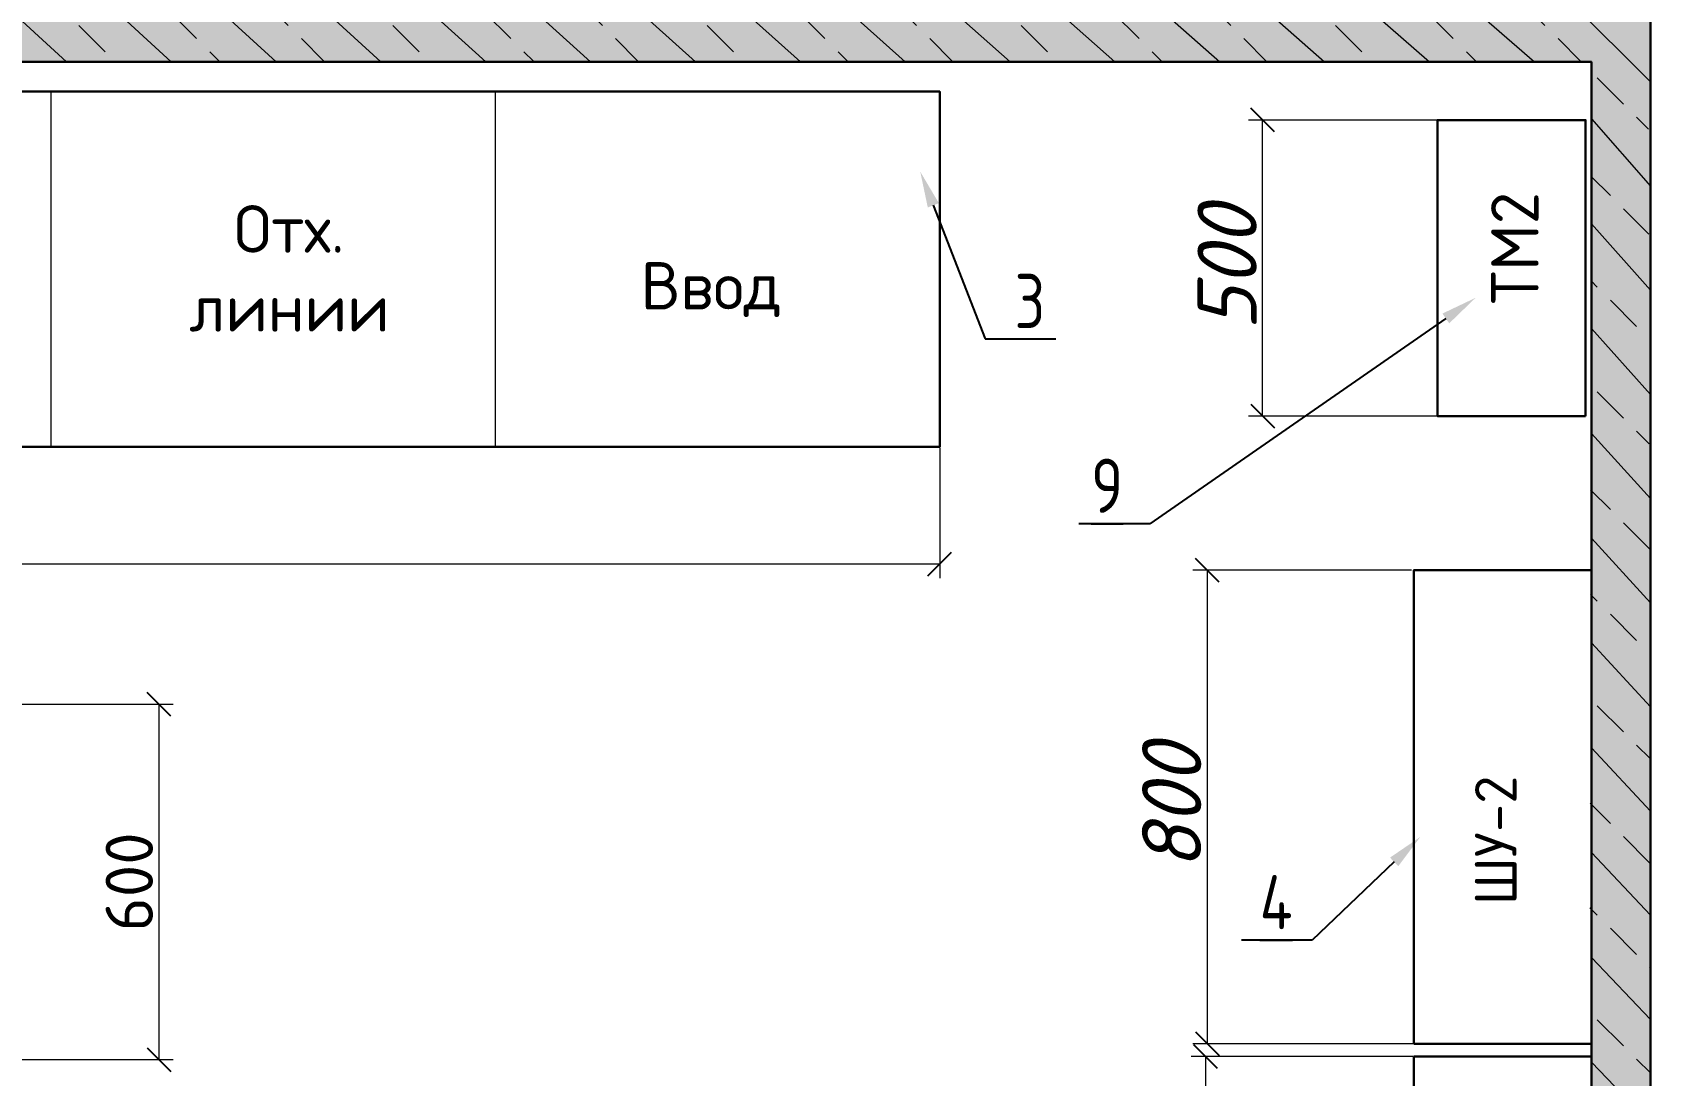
# Model space of a CAD drawing. Header units: millimetres. Extents: x 18305 to 53696, y 2146 to 15344.
# Drawn here: x 31111 to 33843, y 10288 to 12050 of the extents above; entities that cross this region are included whole.
import ezdxf
from ezdxf import colors
from ezdxf.entities.mleader import LeaderData, LeaderLine
from ezdxf.math import Vec2, Vec3

# ---------------------------------------------------------------- set-up
doc = ezdxf.new("R2010")
doc.units = ezdxf.units.MM
doc.linetypes.add('Сплошная', pattern=[0])
doc.layers.add('Размеры', color=174, linetype='Continuous', lineweight=9)
doc.styles.get("Standard").update_dxf_attribs({"font": 'cs_gost2304a.shx'})
doc.styles.add('ГОСТ-100', font='isocpeur.ttf', dxfattribs={"height": 100})
doc.styles.add('ГОСТ-70', font='isocpeur.ttf', dxfattribs={"height": 70})
doc.styles.add('ГОСТ-80', font='isocpeur.ttf', dxfattribs={"height": 80})
doc.styles.add('ИСО курсив', font='isocpeui.ttf')
doc.dimstyles.new('ГОСТ-80', dxfattribs={"dimtxt": 80, "dimasz": 40, "dimexe": 24, "dimexo": 1, "dimgap": 10, "dimtad": 1, "dimdec": 0, "dimtxsty": 'ГОСТ-80', "dimblk": 'OBLIQUE', "dimcen": 2.5, "dimclrd": 251, "dimclre": 251, "dimclrt": 251, "dimadec": 0, "dimazin": 0, "dimtfac": 1, "dimtdec": 0, "dimtmove": 0, "dimatfit": 3, "dimfxl": 250, "dimlwd": 9, "dimlwe": 9, "dimarcsym": 2})

# ---------------------------------------------------------------- blocks, each defined once
blk = doc.blocks.new('*U887')
at = {"lineweight": 18}
h = blk.add_hatch(dxfattribs=at)
h.set_pattern_fill('ANSI33', scale=500)
h.set_pattern_definition([(45, (-270421877.2363863, -182955272.1720382), (-88.38834764831844, 88.38834764831844), []), (45, (-270421788.8480388, -182955272.1720382), (-88.38834764831844, 88.38834764831844), [62.5, -31.25])])
h.paths.add_polyline_path([(0, 6000), (0, 0), (2500, 0), (2500, 6000)])
h.paths.add_polyline_path([(2400, 5900), (2400, 100), (100, 100), (100, 5900)], flags=16)
h = blk.add_hatch(dxfattribs=at)
h.set_pattern_fill('AR-CONC', scale=30)
h.set_pattern_definition([(49.99999999999999, (-270421877.2363863, -182955272.1720382), (215.178054780226, -18.82564049477853), [22.5, -247.5]), (355, (-270421877.2363863, -182955272.1720382), (-41.6254000839, 225.6576401100035), [18, -198]), (100.45144446, (-270421859.304882, -182955273.7408414), (173.5526540181336, 206.8319972905888), [19.12205759999996, -210.3426335999997]), (46.18420000000001, (-270421877.2363863, -182955212.1720382), (320.1723992014717, -49.65578423792296), [33.75, -371.25]), (96.63563549, (-270421850.5553628, -182955216.3100303), (280.3985837022685, 292.2355802323651), [28.6831026, -315.5141279999999]), (351.1841639899999, (-270421877.2363863, -182955212.1720382), (280.3985835164319, 292.2355800809971), [27, -297.0000003]), (21, (-270421847.2363863, -182955227.1720382), (179.0721156355385, -120.7856671996016), [22.5, -247.5]), (326.0000000000001, (-270421847.2363863, -182955227.1720382), (72.99459957647451, 217.5450135140559), [18, -198]), (71.45144474, (-270421832.3137101, -182955237.2375104), (252.0667130189913, 96.75934584190615), [19.122057, -210.3426336]), (37.50000000000001, (-270421877.2363863, -182955272.1720382), (3.647956595187201, 99.86815614939344), [0, -195.6, 0, -201, 0, -198.75]), (7.499999999999999, (-270421877.2363863, -182955272.1720382), (78.92086123264458, 118.3235135647081), [0, -114.6, 0, -191.1, 0, -75.75]), (327.5, (-270421944.1363863, -182955272.1720382), (160.1467308517227, -6.766461520313927), [0, -75, 0, -234, 0, -310.5]), (317.5, (-270421974.1363863, -182955272.1720382), (174.9558508027159, 30.03149469969532), [0, -97.5, 0, -155.4, 0, -220.5])])
h.paths.add_polyline_path([(1.13686837721616e-13, 6000), (0, 9.094947017729282e-13), (2500, -9.094947017729282e-13), (2500, 6000)])
h.paths.add_polyline_path([(2400, 5900), (2400, 100), (100, 100), (100, 5900)], flags=16)
at = {"color": 7, "lineweight": 30}
for points in [[(0, 6000), (2500, 6000), (2500, 0), (0, 0)], [(100, 5900), (2400, 5900), (2400, 100), (100, 100)]]:
    blk.add_lwpolyline(points, close=True, dxfattribs=at)
blk = doc.blocks.new('_OBLIQUE')
at = {"color": 0, "linetype": 'ByBlock'}
blk.add_line((-0.5, -0.5), (0.5, 0.5), dxfattribs=at)
blk = doc.blocks.new('*D2003')
at = {"color": 251, "linetype": 'Сплошная', "lineweight": 9, "transparency": 16777216}
for p, q in [((31058.86582329024, 10914.98564963372), (31348.69606078392, 10914.98564963372)), ((31058.86582329024, 10314.98564963372), (31348.69606078392, 10314.98564963372))]:
    blk.add_line(p, q, dxfattribs=at)
at = {"color": 251, "linetype": 'Continuous', "lineweight": 9, "transparency": 16777216}
blk.add_line((31324.69606078392, 10914.98564963372), (31324.69606078392, 10314.98564963372), dxfattribs=at)
at = {"layer": 'Defpoints', "color": 0, "transparency": 16777216}
for p in [(31057.86582329024, 10914.98564963372), (31057.86582329024, 10314.98564963372), (31324.69606078392, 10314.98564963372)]:
    blk.add_point(p, dxfattribs=at)
at = {"color": 251, "lineweight": 9, "transparency": 16777216, "xscale": 40, "yscale": 40, "zscale": 40}
for p, rotation in [((31324.69606078392, 10914.98564963372), 90), ((31324.69606078392, 10314.98564963372), 270)]:
    blk.add_blockref('_OBLIQUE', p, dxfattribs=dict(at, rotation=rotation))
at = {"color": 251, "lineweight": 40, "transparency": 16777216, "insert": (31274.69606078391, 10614.98564963371), "char_height": 80, "attachment_point": 5, "rotation": 90, "style": 'ГОСТ-80'}
blk.add_mtext('600', dxfattribs=at)
blk = doc.blocks.new('*D1951')
at = {"color": 251, "linetype": 'Сплошная', "lineweight": 9, "transparency": 16777216}
for p, q in [((28842.49299421262, 11349.03182551509), (28842.49299421262, 11128.01716401314)), ((32642.78248774013, 11349.03182551509), (32642.78248774013, 11128.01716401314))]:
    blk.add_line(p, q, dxfattribs=at)
at = {"color": 251, "linetype": 'Continuous', "lineweight": 9, "transparency": 16777216}
blk.add_line((28842.49299421262, 11152.01716401314), (32642.78248774013, 11152.01716401314), dxfattribs=at)
at = {"layer": 'Defpoints', "color": 0, "transparency": 16777216}
for p in [(28842.49299421262, 11350.03182551509), (32642.78248774013, 11350.03182551509), (32642.78248774013, 11152.01716401314)]:
    blk.add_point(p, dxfattribs=at)
at = {"color": 251, "lineweight": 9, "transparency": 16777216, "xscale": 40, "yscale": 40, "zscale": 40, "rotation": 180}
blk.add_blockref('_OBLIQUE', (28842.49299421262, 11152.01716401314), dxfattribs=at)
at = {"color": 251, "lineweight": 9, "transparency": 16777216, "xscale": 40, "yscale": 40, "zscale": 40}
blk.add_blockref('_OBLIQUE', (32642.78248774013, 11152.01716401314), dxfattribs=at)
at = {"color": 7, "lineweight": 40, "transparency": 16777216, "insert": (30742.63774097637, 11212.01716401314), "char_height": 100, "attachment_point": 5, "style": 'ИСО курсив'}
blk.add_mtext('3800', dxfattribs=at)
blk = doc.blocks.new('*D1952')
at = {"color": 251, "linetype": 'Сплошная', "lineweight": 9, "transparency": 16777216}
for p, q in [((33439.28248774014, 11141.51370993088), (33070.20640412017, 11141.51370993088)), ((33441.78248774014, 10341.51370993088), (33070.20640412017, 10341.51370993088))]:
    blk.add_line(p, q, dxfattribs=at)
at = {"color": 251, "linetype": 'Continuous', "lineweight": 9, "transparency": 16777216}
blk.add_line((33094.20640412017, 11141.51370993088), (33094.20640412017, 10341.51370993088), dxfattribs=at)
at = {"layer": 'Defpoints', "color": 0, "transparency": 16777216}
for p in [(33440.28248774014, 11141.51370993088), (33094.20640412017, 10341.51370993088), (33442.78248774014, 10341.51370993088)]:
    blk.add_point(p, dxfattribs=at)
at = {"color": 251, "lineweight": 9, "transparency": 16777216, "xscale": 40, "yscale": 40, "zscale": 40}
for p, rotation in [((33094.20640412017, 11141.51370993088), 90), ((33094.20640412017, 10341.51370993088), 270)]:
    blk.add_blockref('_OBLIQUE', p, dxfattribs=dict(at, rotation=rotation))
at = {"color": 7, "lineweight": 40, "transparency": 16777216, "insert": (33034.20640412016, 10741.51370993087), "char_height": 100, "attachment_point": 5, "rotation": 90, "style": 'ИСО курсив'}
blk.add_mtext('800', dxfattribs=at)
blk = doc.blocks.new('*D1953')
at = {"color": 251, "linetype": 'Сплошная', "lineweight": 9, "transparency": 16777216}
for p, q in [((33441.78248774014, 10320.0318255151), (33067.41188443286, 10320.0318255151)), ((33441.78248774014, 9720.031825515096), (33067.41188443286, 9720.031825515096))]:
    blk.add_line(p, q, dxfattribs=at)
at = {"color": 251, "linetype": 'Continuous', "lineweight": 9, "transparency": 16777216}
blk.add_line((33091.41188443286, 10320.0318255151), (33091.41188443286, 9720.031825515096), dxfattribs=at)
at = {"layer": 'Defpoints', "color": 0, "transparency": 16777216}
for p in [(33442.78248774014, 10320.0318255151), (33091.41188443286, 9720.031825515096), (33442.78248774014, 9720.031825515096)]:
    blk.add_point(p, dxfattribs=at)
at = {"color": 251, "lineweight": 9, "transparency": 16777216, "xscale": 40, "yscale": 40, "zscale": 40}
for p, rotation in [((33091.41188443286, 10320.0318255151), 90), ((33091.41188443286, 9720.031825515096), 270)]:
    blk.add_blockref('_OBLIQUE', p, dxfattribs=dict(at, rotation=rotation))
at = {"color": 7, "lineweight": 40, "transparency": 16777216, "insert": (33031.41188443286, 10020.03182551509), "char_height": 100, "attachment_point": 5, "rotation": 90, "style": 'ИСО курсив'}
blk.add_mtext('600', dxfattribs=at)
blk = doc.blocks.new('*D1971')
at = {"color": 251, "linetype": 'Сплошная', "lineweight": 9, "transparency": 16777216}
for p, q in [((33481.86496665262, 11901.78249270842), (33163.78634405772, 11901.78249270842)), ((33481.86496665262, 11401.78249270842), (33163.78634405772, 11401.78249270842))]:
    blk.add_line(p, q, dxfattribs=at)
at = {"color": 251, "linetype": 'Continuous', "lineweight": 9, "transparency": 16777216}
blk.add_line((33187.78634405772, 11401.78249270842), (33187.78634405772, 11901.78249270842), dxfattribs=at)
at = {"layer": 'Defpoints', "color": 0, "transparency": 16777216}
for p in [(33187.78634405772, 11901.78249270842), (33482.86496665262, 11901.78249270842), (33482.86496665262, 11401.78249270842)]:
    blk.add_point(p, dxfattribs=at)
at = {"color": 251, "lineweight": 9, "transparency": 16777216, "xscale": 40, "yscale": 40, "zscale": 40}
for p, rotation in [((33187.78634405772, 11901.78249270842), 90), ((33187.78634405772, 11401.78249270842), 270)]:
    blk.add_blockref('_OBLIQUE', p, dxfattribs=dict(at, rotation=rotation))
at = {"color": 7, "lineweight": 40, "transparency": 16777216, "insert": (33127.78634405771, 11651.78249270841), "char_height": 100, "attachment_point": 5, "rotation": 90, "style": 'ИСО курсив'}
blk.add_mtext('500', dxfattribs=at)

msp = doc.modelspace()

# ---------------------------------------------------------------- linework, layer by layer
at = {"color": 5, "lineweight": 30}
for points in [[(32642.78248774013, 11350.03182551509), (32642.78248774013, 11950.03182551509), (28842.78248774014, 11950.03182551509), (28842.78248774014, 11350.03182551509)], [(33732.8649666526, 11401.78249270841), (33482.8649666526, 11401.78249270841), (33482.8649666526, 11901.78249270841), (33732.8649666526, 11901.78249270841)], [(33442.78248774013, 10341.51370993088), (33442.78248774013, 11141.51370993088), (33742.78248774013, 11141.51370993088), (33742.78248774013, 10341.51370993088)]]:
    msp.add_lwpolyline(points, close=True, dxfattribs=at)
at = {"color": 5, "linetype": 'ByBlock', "lineweight": 15, "ltscale": 10}
for points in [[(31142.78248774014, 11350.03182551509), (31142.78248774014, 11950.03182551509)], [(31892.78248774013, 11350.03182551509), (31892.78248774013, 11950.03182551509)], [(32642.78248774013, 11350.03182551509), (32642.78248774013, 11950.03182551509)]]:
    msp.add_lwpolyline(points, dxfattribs=at)
at = {"color": 5, "lineweight": 30}
msp.add_lwpolyline([(33442.78248774013, 10320.03182551509), (33742.78248774013, 10320.03182551509), (33742.78248774013, 9720.031825515092), (33442.78248774013, 9720.031825515092), (33442.78248774013, 10320.03182551509)], dxfattribs=at)

# ---------------------------------------------------------------- block references
at = {"color": 7, "rotation": 90}
msp.add_blockref('*U887', (33842.78248774013, 9600.031825515092), dxfattribs=at)

# ---------------------------------------------------------------- texts
at = {"color": 5, "lineweight": 30, "insert": (33613.54345210346, 11685.41481725947), "char_height": 80, "attachment_point": 5, "rotation": 89.99999999999993, "style": 'ГОСТ-100'}
msp.add_mtext_dynamic_manual_height_columns('\\pxqc;ТМ2', width=1812.984121850619, gutter_width=500, heights=[0], dxfattribs=at)
at = {"color": 5, "lineweight": 30, "char_height": 80, "attachment_point": 5, "style": 'ГОСТ-100'}
for s, insert in [('\\pxqc;Отх. линии', (31544.97950814904, 11651.23300294791)), ('\\pxqc;Ввод', (32256.59331469897, 11615.57610575974))]:
    msp.add_mtext_dynamic_manual_height_columns(s, width=230.3256385275017, gutter_width=500, heights=[0], dxfattribs=dict(at, insert=insert))
at = {"layer": 'Размеры', "linetype": 'ByBlock', "insert": (33616.41046297822, 10575.71848972034), "char_height": 70, "attachment_point": 7, "rotation": 89.99999999999999, "style": 'ГОСТ-70'}
msp.add_mtext('{\\C5;ШУ-2}', dxfattribs=at)

# ---------------------------------------------------------------- dimensions: what is measured, and where the dimension line sits
at = {"color": 7, "lineweight": 40}
for base, p1, p2, picture, middle in [((33187.78634405772, 11901.78249270842), (33482.8649666526, 11401.78249270841), (33482.8649666526, 11901.78249270841), '*D1971', (33127.78634405771, 11651.78249270841)), ((33094.20640412017, 10341.51370993088), (33440.28248774013, 11141.51370993088), (33442.78248774013, 10341.51370993088), '*D1952', (33034.20640412016, 10741.51370993087)), ((33091.41188443286, 9720.031825515096), (33442.78248774013, 10320.03182551509), (33442.78248774013, 9720.031825515092), '*D1953', (33031.41188443286, 10020.03182551509))]:
    dim = msp.add_linear_dim(base=base, p1=p1, p2=p2, angle=90, dimstyle='ГОСТ-80', override={"dimtxt": 100, "dimtxsty": 'ИСО курсив', "dimclrt": 7}, dxfattribs=at)
    dim.commit()
    dim.dimension.update_dxf_attribs({"geometry": picture, "text_midpoint": middle})
dim = msp.add_linear_dim(base=(32642.78248774013, 11152.01716401314), p1=(28842.49299421262, 11350.03182551509), p2=(32642.78248774013, 11350.03182551509), dimstyle='ГОСТ-80', override={"dimtxt": 100, "dimtxsty": 'ИСО курсив', "dimclrt": 7}, dxfattribs=at)
dim.commit()
dim.dimension.update_dxf_attribs({"geometry": '*D1951', "text_midpoint": (30742.63774097637, 11212.01716401314)})
dim = msp.add_linear_dim(base=(31324.69606078392, 10314.98564963372), p1=(31057.86582329023, 10914.98564963372), p2=(31057.86582329023, 10314.98564963372), angle=90, dimstyle='ГОСТ-80', dxfattribs=at)
dim.commit()
dim.dimension.update_dxf_attribs({"geometry": '*D2003', "text_midpoint": (31274.69606078391, 10614.98564963371)})

# ---------------------------------------------------------------- leaders
ml = msp.add_multileader_mtext('Standard')
ml.set_content('{\\L3}', color=256)
ml.set_leader_properties()
ml.build(insert=Vec2(0, 0))
ml.multileader.update_dxf_attribs({"text_left_attachment_type": 5, "text_right_attachment_type": 8, "dogleg_length": 18.87419276917274, "arrow_head_size": 61.05591781089758})
ctx = ml.context
ctx.base_point, ctx.char_height, ctx.arrow_head_size, ctx.landing_gap_size, ctx.plane_origin = Vec3(32738.42417238237, 11532.09772063443), 91.58387671634637, 61.05591781089758, 30.52795890544879, Vec3(33431.18465665352, 11448.82742012414)
ctx.left_attachment, ctx.right_attachment = 5, 8
notes = []
notes.append((ctx, [(1, (1, 1, 0), (32719.54997961319, 11532.09772063443), (1, 0), 18.87419276917274, [(0, [(32609.8160327451, 11814.78648280218)], 0, [])])]))
ctx.mtext.insert, ctx.mtext.flow_direction = Vec3(32768.95213128781, 11641.99837269404), 5
at = {"lineweight": 15}
ml = msp.add_multileader_mtext('Standard', dxfattribs=at)
ml.set_content('\\L{\\L9}', color=256)
ml.set_leader_properties()
ml.build(insert=Vec2(0, 0))
ml.multileader.update_dxf_attribs({"text_left_attachment_type": 5, "text_right_attachment_type": 8, "dogleg_length": 18.87419276917274, "arrow_head_size": 61.05591781089758})
ctx = ml.context
ctx.base_point, ctx.char_height, ctx.arrow_head_size, ctx.landing_gap_size, ctx.plane_origin = Vec3(32867.64914884832, 11219.30613398912), 91.58387671634637, 61.05591781089758, 30.52795890544879, Vec3(33940.24824381541, 11134.67083194174)
ctx.left_attachment, ctx.right_attachment = 5, 8
notes.append((ctx, [(0, (1, 1, 0), (32997.22965451484, 11220.09977594539), (-1, 0), 18.87419276917274, [(0, [(33547.20891852731, 11601.57390427927)], 0, [])])]))
ctx.mtext.insert, ctx.mtext.flow_direction = Vec3(32898.17710775377, 11330.00042800501), 5
ml = msp.add_multileader_mtext('Standard', dxfattribs=at)
ml.set_content('\\L{\\L4}', color=256)
ml.set_leader_properties()
ml.build(insert=Vec2(0, 0))
ml.multileader.update_dxf_attribs({"text_left_attachment_type": 5, "text_right_attachment_type": 8, "dogleg_length": 18.87419276917274, "arrow_head_size": 61.05591781089758})
ctx = ml.context
ctx.base_point, ctx.char_height, ctx.arrow_head_size, ctx.landing_gap_size, ctx.plane_origin = Vec3(33152.27939132431, 10516.62236624173), 91.58387671634637, 61.05591781089758, 30.52795890544879, Vec3(33837.74484379572, 10431.98706419434)
ctx.left_attachment, ctx.right_attachment = 5, 8
notes.append((ctx, [(0, (1, 1, 0), (33271.45973478281, 10516.62236624173), (-1, 0), 18.87419276917274, [(0, [(33453.92497547569, 10690.96400853124)], 0, [])])]))
ctx.mtext.insert, ctx.mtext.flow_direction = Vec3(33182.80735022976, 10626.52301830135), 5
for ctx, leaders in notes:
    for number, flags, end, landing, length, lines in leaders:
        leader = LeaderData()
        leader.index, (leader.has_last_leader_line, leader.has_dogleg_vector, leader.attachment_direction) = number, flags
        leader.last_leader_point, leader.dogleg_vector, leader.dogleg_length = Vec3(end), Vec3(landing), length
        for number, points, colour, breaks in lines:
            line = LeaderLine()
            line.index, line.vertices, line.color, line.breaks = number, Vec3.list(points), colors.encode_raw_color(colour), breaks
            leader.lines.append(line)
        ctx.leaders.append(leader)

doc.saveas('drawing.dxf')
